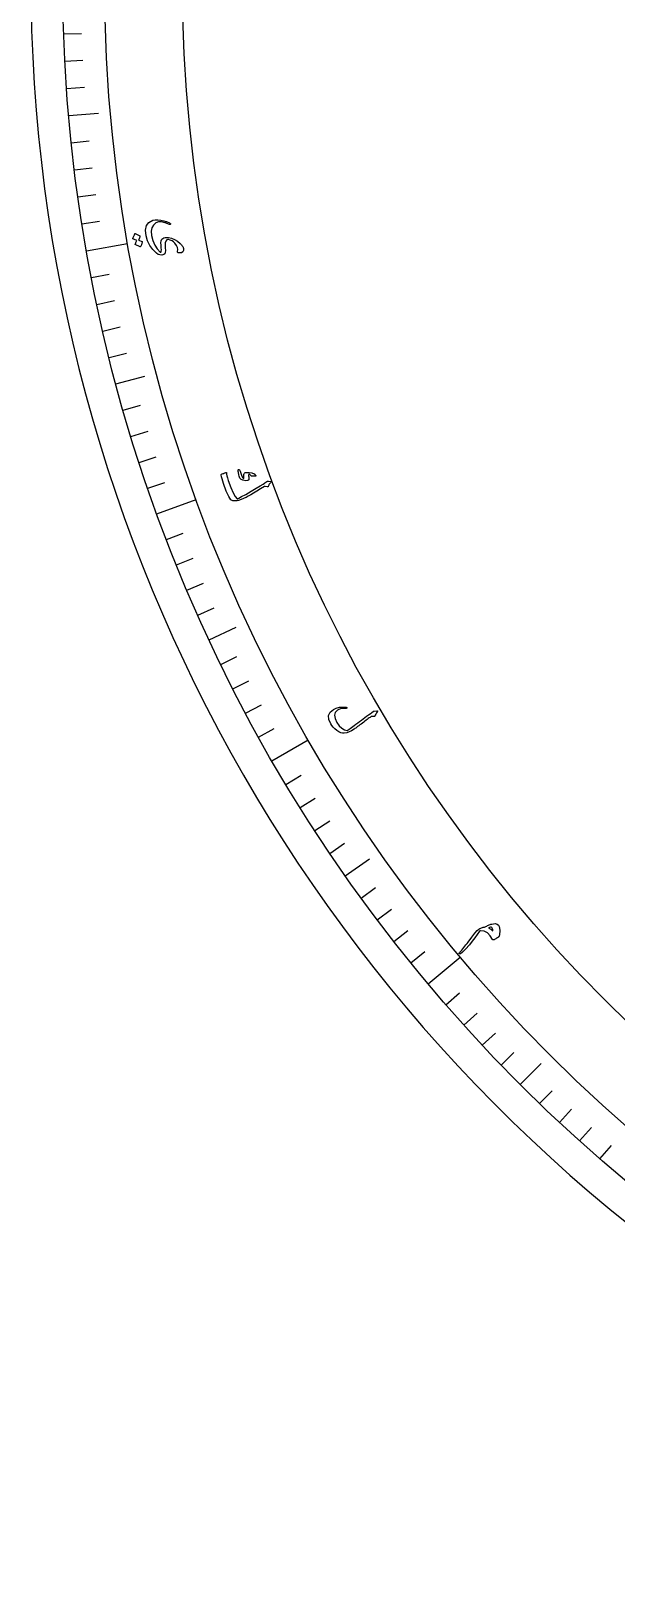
# Model space of a CAD drawing. Header units: millimetres. Extents: x -75 to 75, y -75 to 98.
# Drawn here: x -75 to -47.5, y -75 to -2.4 of the extents above; entities that cross this region are included whole.
import ezdxf

# ---------------------------------------------------------------- set-up
doc = ezdxf.new("R2010")
doc.units = ezdxf.units.MM
for name, color, linetype in [('CUT_OUTER', 1, 'Continuous'), ('ENGRAVE', 7, 'Continuous'), ('ENGRAVE_FINE', 8, 'Continuous'), ('TEXT', 5, 'Continuous')]:
    doc.layers.add(name, color=color, linetype=linetype)

msp = doc.modelspace()

# ---------------------------------------------------------------- linework, layer by layer
at = {"layer": 'CUT_OUTER'}
msp.add_arc((0, 0), 75, 179.92418, 0.00009, dxfattribs=at)
at = {"layer": 'ENGRAVE'}
for points in [[(-73.22, -6.406), (-71.819, -6.283)], [(-72.383, -12.763), (-70.445, -12.421)], [(-70.996, -19.023), (-69.637, -18.659)], [(-69.067, -25.139), (-67.217, -24.465)], [(-66.614, -31.062), (-65.339, -30.468)], [(-63.653, -36.75), (-61.948, -35.766)], [(-60.208, -42.158), (-59.056, -41.351)], [(-56.304, -47.245), (-54.796, -45.979)], [(-51.972, -51.972), (-50.978, -50.978)]]:
    msp.add_lwpolyline(points, dxfattribs=at)
for radius in [73.5, 73.5, 71.531, 67.875, 67.875]:
    msp.add_circle((0, 0), radius, dxfattribs=at)
at = {"layer": 'ENGRAVE_FINE'}
for points in [[(-73.455, -2.565), (-72.612, -2.536)], [(-73.399, -3.847), (-72.557, -3.803)], [(-73.321, -5.127), (-72.479, -5.068)], [(-73.097, -7.683), (-72.258, -7.595)], [(-72.952, -8.957), (-72.115, -8.855)], [(-72.785, -10.229), (-71.949, -10.112)], [(-72.595, -11.498), (-71.762, -11.366)], [(-72.15, -14.024), (-71.321, -13.864)], [(-71.894, -15.281), (-71.069, -15.106)], [(-71.616, -16.534), (-70.794, -16.344)], [(-71.317, -17.781), (-70.498, -17.577)], [(-70.653, -20.259), (-69.842, -20.027)], [(-70.288, -21.489), (-69.481, -21.243)], [(-69.903, -22.713), (-69.1, -22.452)], [(-69.496, -23.929), (-68.698, -23.655)], [(-68.618, -26.34), (-67.831, -26.038)], [(-68.148, -27.534), (-67.366, -27.218)], [(-67.657, -28.719), (-66.88, -28.389)], [(-67.146, -29.895), (-66.375, -29.552)], [(-66.061, -32.22), (-65.303, -31.85)], [(-65.489, -33.368), (-64.737, -32.985)], [(-64.897, -34.506), (-64.152, -34.11)], [(-64.284, -35.633), (-63.547, -35.224)], [(-63.002, -37.855), (-62.279, -37.421)], [(-62.331, -38.949), (-61.616, -38.502)], [(-61.642, -40.031), (-60.935, -39.571)], [(-60.934, -41.101), (-60.235, -40.629)], [(-59.463, -43.202), (-58.78, -42.706)], [(-58.7, -44.233), (-58.026, -43.726)], [(-57.919, -45.251), (-57.254, -44.732)], [(-57.12, -46.255), (-56.465, -45.724)], [(-55.471, -48.22), (-54.834, -47.667)], [(-54.621, -49.181), (-53.994, -48.617)], [(-53.755, -50.127), (-53.137, -49.551)], [(-52.871, -51.057), (-52.264, -50.471)], [(-51.057, -52.871), (-50.471, -52.264)], [(-50.127, -53.755), (-49.551, -53.137)], [(-49.181, -54.621), (-48.617, -53.994)], [(-48.22, -55.471), (-47.667, -54.834)]]:
    msp.add_lwpolyline(points, dxfattribs=at)
at = {"layer": 'TEXT'}
for points in [[(-68.094, -12.799), (-68.081, -12.707), (-68.098, -12.611), (-68.144, -12.511), (-68.219, -12.405), (-68.284, -12.34), (-68.357, -12.29), (-68.437, -12.254), (-68.525, -12.232), (-68.543, -12.231), (-68.559, -12.233), (-68.577, -12.24), (-68.594, -12.249), (-68.643, -12.302), (-68.674, -12.381), (-68.684, -12.486), (-68.676, -12.618), (-68.666, -12.747), (-68.673, -12.844), (-68.698, -12.908), (-68.74, -12.94), (-68.837, -12.96), (-68.927, -12.957), (-69.01, -12.931), (-69.088, -12.88), (-69.26, -12.704), (-69.399, -12.508), (-69.504, -12.292), (-69.574, -12.056), (-69.602, -11.789), (-69.556, -11.579), (-69.44, -11.425), (-69.252, -11.328), (-69.143, -11.307), (-69.022, -11.303), (-68.889, -11.318), (-68.743, -11.35), (-68.702, -11.362), (-68.662, -11.376), (-68.623, -11.39), (-68.585, -11.405), (-68.549, -11.42), (-68.514, -11.437), (-68.479, -11.454), (-68.445, -11.473), (-68.43, -11.484), (-68.424, -11.494), (-68.424, -11.505), (-68.433, -11.515), (-68.444, -11.522), (-68.456, -11.525), (-68.468, -11.524), (-68.481, -11.52), (-68.677, -11.44), (-68.847, -11.401), (-68.993, -11.404), (-69.114, -11.45), (-69.232, -11.551), (-69.305, -11.682), (-69.334, -11.845), (-69.316, -12.039), (-69.254, -12.28), (-69.165, -12.49), (-69.05, -12.671), (-68.908, -12.821), (-68.897, -12.83), (-68.887, -12.832), (-68.878, -12.828), (-68.871, -12.817), (-68.86, -12.778), (-68.857, -12.713), (-68.861, -12.621), (-68.873, -12.504), (-68.88, -12.384), (-68.869, -12.289), (-68.84, -12.22), (-68.794, -12.177), (-68.735, -12.151), (-68.671, -12.135), (-68.603, -12.13), (-68.529, -12.136), (-68.38, -12.171), (-68.237, -12.23), (-68.102, -12.314), (-67.973, -12.423), (-67.942, -12.452), (-67.914, -12.481), (-67.89, -12.51), (-67.87, -12.538), (-67.852, -12.565), (-67.838, -12.592), (-67.827, -12.618), (-67.82, -12.643), (-67.81, -12.746), (-67.843, -12.816), (-67.918, -12.854), (-68.035, -12.859), (-68.069, -12.853), (-68.089, -12.841), (-68.098, -12.822), (-68.094, -12.799)], [(-69.769, -12.327), (-69.765, -12.33), (-69.762, -12.335), (-69.76, -12.341), (-69.76, -12.348), (-69.765, -12.377), (-69.771, -12.405), (-69.778, -12.432), (-69.787, -12.458), (-69.797, -12.484), (-69.808, -12.51), (-69.821, -12.536), (-69.835, -12.561), (-69.839, -12.566), (-69.845, -12.569), (-69.851, -12.569), (-69.858, -12.568), (-70.084, -12.473), (-70.088, -12.47), (-70.088, -12.465), (-70.087, -12.457), (-70.083, -12.448), (-70.079, -12.441), (-70.074, -12.43), (-70.068, -12.415), (-70.061, -12.396), (-70.052, -12.373), (-70.042, -12.345), (-70.03, -12.312), (-70.017, -12.276), (-70.193, -12.199), (-70.199, -12.195), (-70.201, -12.19), (-70.2, -12.181), (-70.195, -12.172), (-70.191, -12.163), (-70.185, -12.149), (-70.177, -12.131), (-70.168, -12.108), (-70.156, -12.079), (-70.143, -12.045), (-70.127, -12.005), (-70.111, -11.96), (-70.107, -11.955), (-70.103, -11.953), (-70.099, -11.952), (-70.095, -11.955), (-69.877, -12.055), (-69.873, -12.058), (-69.87, -12.062), (-69.869, -12.068), (-69.868, -12.076), (-69.871, -12.1), (-69.876, -12.123), (-69.882, -12.146), (-69.889, -12.169), (-69.897, -12.191), (-69.906, -12.213), (-69.916, -12.234), (-69.928, -12.254)], [(-63.7, -23.646), (-63.722, -23.67), (-63.743, -23.694), (-63.762, -23.718), (-63.779, -23.742), (-63.794, -23.767), (-63.807, -23.792), (-63.819, -23.818), (-63.829, -23.843), (-63.836, -23.855), (-63.846, -23.861), (-63.86, -23.863), (-63.877, -23.861), (-63.97, -23.845), (-63.98, -23.844), (-63.988, -23.843), (-63.995, -23.843), (-63.999, -23.845), (-64.19, -23.962), (-64.363, -24.068), (-64.517, -24.16), (-64.654, -24.241), (-64.773, -24.308), (-64.874, -24.362), (-64.957, -24.403), (-65.021, -24.43), (-65.146, -24.477), (-65.186, -24.49), (-65.227, -24.5), (-65.269, -24.509), (-65.312, -24.516), (-65.356, -24.521), (-65.4, -24.524), (-65.446, -24.525), (-65.493, -24.523), (-65.582, -24.469), (-65.686, -24.314), (-65.804, -24.059), (-65.935, -23.704), (-65.971, -23.591), (-66.002, -23.485), (-66.026, -23.387), (-66.046, -23.297), (-66.045, -23.288), (-66.042, -23.28), (-66.037, -23.275), (-66.029, -23.271), (-65.991, -23.255), (-65.956, -23.24), (-65.924, -23.228), (-65.896, -23.217), (-65.871, -23.207), (-65.848, -23.199), (-65.828, -23.193), (-65.811, -23.188), (-65.801, -23.186), (-65.795, -23.188), (-65.792, -23.193), (-65.792, -23.202), (-65.789, -23.268), (-65.775, -23.35), (-65.749, -23.447), (-65.713, -23.56), (-65.593, -23.893), (-65.481, -24.148), (-65.381, -24.324), (-65.291, -24.421), (-65.214, -24.392), (-65.079, -24.324), (-64.887, -24.217), (-64.638, -24.071), (-64.389, -23.923), (-64.201, -23.811), (-64.073, -23.733), (-64.007, -23.691), (-63.989, -23.679), (-63.972, -23.668), (-63.957, -23.657), (-63.943, -23.648), (-63.929, -23.639), (-63.918, -23.631), (-63.907, -23.623), (-63.899, -23.617), (-63.879, -23.605), (-63.859, -23.597), (-63.839, -23.593), (-63.818, -23.593), (-63.704, -23.605), (-63.696, -23.606), (-63.69, -23.609), (-63.687, -23.612), (-63.685, -23.617), (-63.686, -23.624), (-63.689, -23.631), (-63.694, -23.639), (-63.7, -23.646)], [(-64.414, -23.338), (-64.412, -23.343), (-64.413, -23.348), (-64.415, -23.352), (-64.418, -23.357), (-64.422, -23.359), (-64.426, -23.361), (-64.431, -23.363), (-64.436, -23.363), (-64.59, -23.36), (-64.606, -23.358), (-64.619, -23.355), (-64.629, -23.351), (-64.636, -23.345), (-64.656, -23.316), (-64.678, -23.294), (-64.701, -23.277), (-64.725, -23.266), (-64.735, -23.266), (-64.744, -23.274), (-64.749, -23.291), (-64.753, -23.316), (-64.753, -23.332), (-64.752, -23.348), (-64.751, -23.364), (-64.749, -23.381), (-64.747, -23.399), (-64.745, -23.417), (-64.741, -23.436), (-64.737, -23.455), (-64.741, -23.529), (-64.789, -23.57), (-64.88, -23.577), (-65.017, -23.551), (-65.06, -23.535), (-65.096, -23.518), (-65.124, -23.498), (-65.144, -23.477), (-65.16, -23.451), (-65.177, -23.412), (-65.194, -23.362), (-65.211, -23.3), (-65.219, -23.268), (-65.225, -23.237), (-65.23, -23.207), (-65.234, -23.179), (-65.236, -23.152), (-65.238, -23.127), (-65.239, -23.103), (-65.24, -23.081), (-65.237, -23.067), (-65.232, -23.055), (-65.225, -23.047), (-65.216, -23.041), (-65.206, -23.04), (-65.197, -23.042), (-65.19, -23.048), (-65.184, -23.059), (-65.169, -23.093), (-65.153, -23.133), (-65.135, -23.177), (-65.116, -23.226), (-65.08, -23.318), (-65.049, -23.388), (-65.022, -23.437), (-64.999, -23.464), (-64.995, -23.467), (-64.99, -23.468), (-64.985, -23.467), (-64.979, -23.463), (-64.976, -23.459), (-64.975, -23.454), (-64.974, -23.447), (-64.974, -23.438), (-64.983, -23.358), (-64.984, -23.324), (-64.983, -23.294), (-64.976, -23.267), (-64.966, -23.244), (-64.952, -23.222), (-64.935, -23.206), (-64.915, -23.196), (-64.892, -23.192), (-64.732, -23.186), (-64.599, -23.209), (-64.492, -23.259), (-64.414, -23.338)], [(-58.718, -34.395), (-58.709, -34.395), (-58.701, -34.397), (-58.694, -34.402), (-58.688, -34.409), (-58.685, -34.417), (-58.686, -34.425), (-58.689, -34.434), (-58.696, -34.444), (-58.737, -34.497), (-58.77, -34.547), (-58.795, -34.594), (-58.812, -34.638), (-58.818, -34.652), (-58.83, -34.662), (-58.847, -34.667), (-58.869, -34.669), (-58.88, -34.668), (-58.891, -34.667), (-58.901, -34.666), (-58.911, -34.666), (-58.921, -34.665), (-58.929, -34.665), (-58.937, -34.664), (-58.944, -34.663), (-58.957, -34.663), (-58.97, -34.665), (-58.984, -34.67), (-58.999, -34.677), (-59.038, -34.704), (-59.08, -34.733), (-59.125, -34.766), (-59.173, -34.801), (-59.224, -34.84), (-59.279, -34.881), (-59.337, -34.924), (-59.398, -34.971), (-59.459, -35.019), (-59.516, -35.063), (-59.57, -35.103), (-59.62, -35.141), (-59.668, -35.175), (-59.712, -35.207), (-59.753, -35.236), (-59.79, -35.261), (-59.904, -35.333), (-60.02, -35.388), (-60.136, -35.427), (-60.255, -35.45), (-60.332, -35.45), (-60.416, -35.428), (-60.506, -35.386), (-60.603, -35.322), (-60.696, -35.246), (-60.775, -35.169), (-60.84, -35.092), (-60.89, -35.014), (-60.978, -34.798), (-60.985, -34.612), (-60.911, -34.456), (-60.757, -34.329), (-60.624, -34.268), (-60.48, -34.231), (-60.327, -34.218), (-60.163, -34.229), (-60.152, -34.231), (-60.145, -34.235), (-60.139, -34.241), (-60.136, -34.248), (-60.135, -34.257), (-60.135, -34.265), (-60.138, -34.271), (-60.142, -34.276), (-60.149, -34.282), (-60.157, -34.286), (-60.166, -34.289), (-60.175, -34.289), (-60.311, -34.295), (-60.422, -34.309), (-60.508, -34.33), (-60.568, -34.36), (-60.672, -34.471), (-60.711, -34.606), (-60.686, -34.766), (-60.596, -34.949), (-60.487, -35.098), (-60.369, -35.21), (-60.242, -35.285), (-60.107, -35.322), (-60.067, -35.296), (-60.021, -35.265), (-59.969, -35.228), (-59.911, -35.187), (-59.847, -35.139), (-59.777, -35.086), (-59.7, -35.027), (-59.617, -34.962), (-59.531, -34.897), (-59.446, -34.832), (-59.362, -34.77), (-59.279, -34.708), (-59.197, -34.649), (-59.117, -34.591), (-59.036, -34.535), (-58.958, -34.48), (-58.883, -34.424), (-58.874, -34.419), (-58.865, -34.416), (-58.856, -34.413), (-58.847, -34.412)], [(-53.625, -44.564), (-53.587, -44.542), (-53.548, -44.521), (-53.509, -44.501), (-53.469, -44.482), (-53.429, -44.465), (-53.388, -44.449), (-53.346, -44.436), (-53.304, -44.424), (-53.223, -44.409), (-53.154, -44.404), (-53.096, -44.411), (-53.049, -44.429), (-52.998, -44.473), (-52.961, -44.538), (-52.939, -44.624), (-52.932, -44.733), (-52.932, -44.764), (-52.934, -44.796), (-52.936, -44.827), (-52.939, -44.859), (-52.943, -44.89), (-52.948, -44.922), (-52.953, -44.954), (-52.959, -44.986), (-52.964, -45.003), (-52.97, -45.018), (-52.978, -45.03), (-52.989, -45.039), (-53.037, -45.068), (-53.08, -45.093), (-53.118, -45.116), (-53.151, -45.134), (-53.179, -45.15), (-53.201, -45.161), (-53.217, -45.169), (-53.226, -45.173), (-53.241, -45.175), (-53.254, -45.173), (-53.264, -45.165), (-53.273, -45.152), (-53.386, -44.972), (-53.517, -44.843), (-53.666, -44.765), (-53.833, -44.737), (-53.849, -44.739), (-53.863, -44.744), (-53.875, -44.751), (-53.884, -44.761), (-53.993, -44.915), (-54.11, -45.072), (-54.233, -45.233), (-54.363, -45.397), (-54.544, -45.61), (-54.684, -45.753), (-54.782, -45.824), (-54.84, -45.824), (-54.847, -45.81), (-54.845, -45.792), (-54.833, -45.771), (-54.812, -45.746), (-54.766, -45.699), (-54.719, -45.647), (-54.671, -45.592), (-54.623, -45.534), (-54.574, -45.472), (-54.524, -45.408), (-54.474, -45.34), (-54.423, -45.27), (-54.251, -45.035), (-54.108, -44.856), (-53.996, -44.733), (-53.914, -44.666), (-53.871, -44.64), (-53.829, -44.618), (-53.79, -44.601), (-53.752, -44.587), (-53.717, -44.576), (-53.684, -44.569), (-53.653, -44.565), (-53.625, -44.564)], [(-53.458, -44.608), (-53.434, -44.621), (-53.409, -44.635), (-53.385, -44.651), (-53.36, -44.668), (-53.335, -44.687), (-53.31, -44.707), (-53.285, -44.728), (-53.26, -44.751), (-53.263, -44.692), (-53.271, -44.646), (-53.285, -44.613), (-53.304, -44.593), (-53.338, -44.578), (-53.374, -44.576), (-53.414, -44.586), (-53.458, -44.608)]]:
    msp.add_lwpolyline(points, close=True, dxfattribs=at)

doc.saveas('drawing.dxf')
